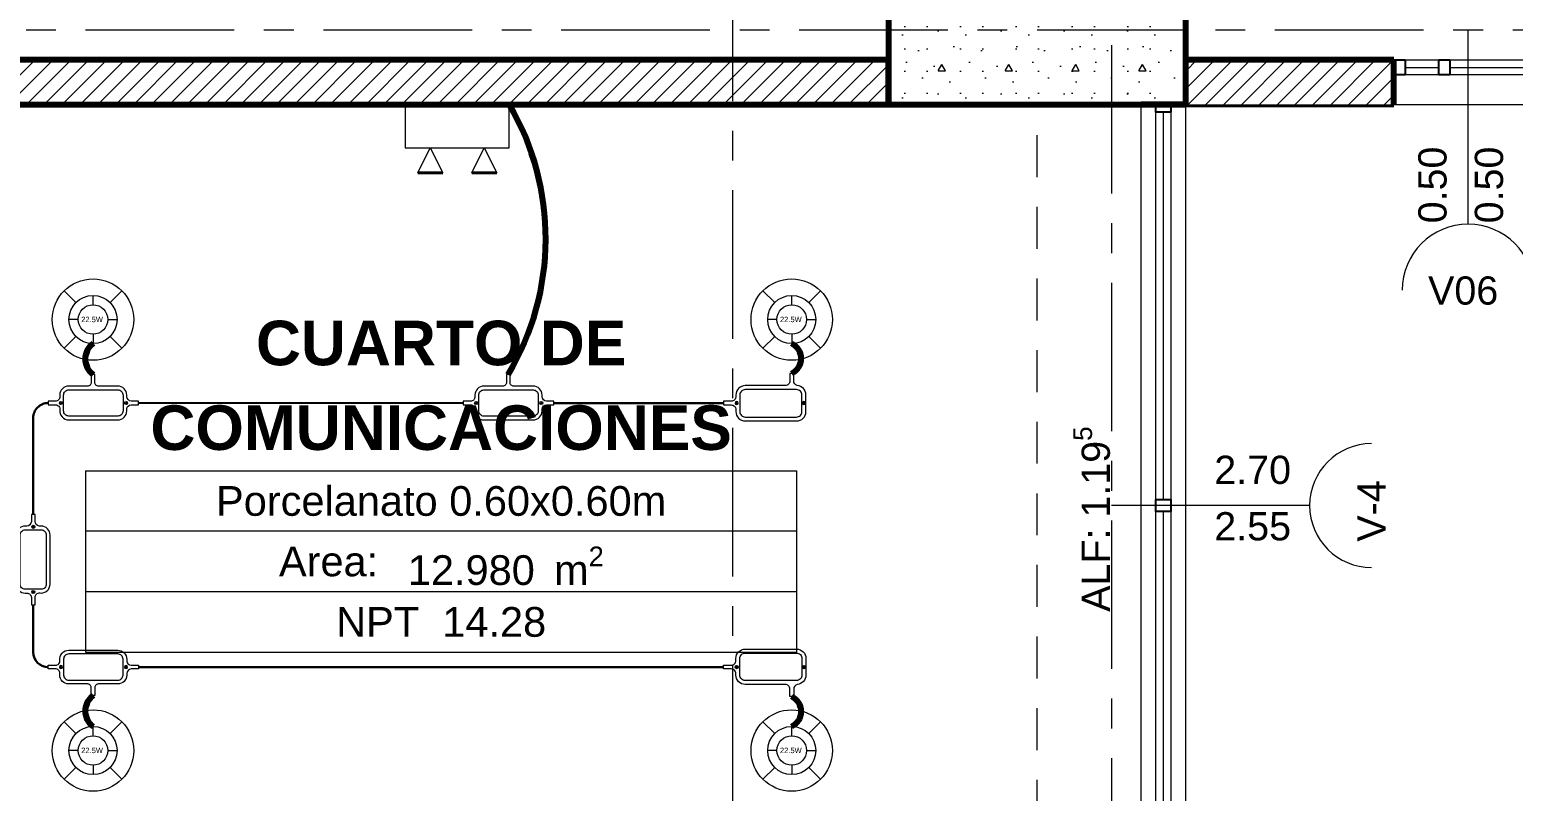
# Model space of a CAD drawing. Header units: inches. Extents: x -38 to 5698, y -33 to 92.
# Drawn here: x 325.182 to 330.172, y 27.388 to 29.952 of the extents above; entities that cross this region are included whole.
import ezdxf
from ezdxf.lldxf.tags import DXFTag

# ---------------------------------------------------------------- set-up
doc = ezdxf.new("R2010")
doc.units = ezdxf.units.IN
doc.header["$MEASUREMENT"] = 0
doc.set_wipeout_variables(frame=1)
for name, pattern in [('CONTINUA', [0]), ('Hidden Line', [0.195611, 0.141111, -0.0545]), ('Punto & Raya', [0.65, 0.5, -0.075, 0, -0.075]), ('Wipeout_Contour', [1, 0, -1])]:
    doc.linetypes.add(name, pattern=pattern)
for name, color, linetype, lineweight in [('00_IE_Luminarias', 6, 'Continuous', 30), ('01 IE LUM LED EMP DN570B', 3, 'Continuous', 13), ('ALUMBRADO_CONDUIT', 30, 'CONDUIT1', 30), ('Bancas', 1, 'Continuous', 13), ('CABLEADO EXT.', 3, 'PVCSUBT', 30), ('pulsador', 4, 'Continuous', 40), ('Simb_Alumbrado', 140, 'CONTINUA', 30)]:
    doc.layers.add(name, color=color, linetype=linetype, lineweight=lineweight)
for name, color, linetype in [('02 _ ARQ _ ALB _ Ejes Generales', 7, 'Continuous'), ('02 _ ARQ _ ZON _ Espacio.3D', 7, 'Continuous'), ('08 _ STR _ EXT _ 06 Columnas', 7, 'Continuous'), ('08 _ STR _ EXT _ 07 Losa Aligerada', 7, 'Continuous'), ('08 _ STR _ EXT _ 09 Vigas', 7, 'Continuous'), ('Estructura - 04 MURO', 7, 'Continuous'), ('Marcador - Secciones', 251, 'Continuous')]:
    doc.layers.add(name, color=color, linetype=linetype)
doc.styles.add('Estilo_Generado_1', font='swisseb.ttf')
doc.styles.add('Estilo_Generado_4', font='swisse.ttf')
doc.styles.add('Estilo_Generado_7', font='swisse.ttf')
doc.styles.add('{18b73a54-fa43-428c-adcb-c1c7bbdf2c84}', font='Simplex.shx')
tags = doc.linetypes.add('CONDUIT', pattern='A,1.5,-0.210535,["con",{18b73a54-fa43-428c-adcb-c1c7bbdf2c84},S=0.2,R=0,X=0,Y=-0.065594],-0.702384', length=2.412919).pattern_tags.tags
tags[6] = DXFTag(74, 10)
tags = doc.linetypes.add('CONDUIT1', pattern='A,1,-0.19772,["con",{18b73a54-fa43-428c-adcb-c1c7bbdf2c84},S=0.2,R=0,X=0,Y=-0.065594],-0.593642', length=1.791362).pattern_tags.tags
tags[6] = DXFTag(74, 10)
tags = doc.linetypes.add('PVCSUBT', pattern='A,0.6,-0.3,0.6,-0.075691,["PVC",Standard,S=0.2,R=0,X=0,Y=-0.093724],-0.621005', length=2.196696).pattern_tags.tags
tags[10] = DXFTag(74, 10)
pattern_1 = [(45, (277.50004, 6e-09), (-0.030052038, 0.030052038), [])]

# ---------------------------------------------------------------- blocks, each defined once
blk = doc.blocks.new('LUMINARIA 2')
at = {"layer": '01 IE LUM LED EMP DN570B'}
for p, q in [((-0.0939, 0.0936), (-0.1589, 0.1584)), ((0.0939, 0.0936), (0.1589, 0.1584)), ((-0.0939, -0.0936), (-0.1589, -0.1584)), ((0.0939, -0.0936), (0.1589, -0.1584))]:
    blk.add_line(p, q, dxfattribs=at)
at = {"layer": '01 IE LUM LED EMP DN570B', "ltscale": 0.4}
for p, q in [((0, 0.0813), (0, 0.1326)), ((-0.0813, 0), (-0.1326, 0)), ((0.0813, 0), (0.1326, 0)), ((0, -0.0813), (0, -0.1326))]:
    blk.add_line(p, q, dxfattribs=at)
at = {"layer": '01 IE LUM LED EMP DN570B'}
for radius in [0.2244, 0.1326]:
    blk.add_circle((0, 0), radius, dxfattribs=at)
at = {"layer": '01 IE LUM LED EMP DN570B', "ltscale": 0.4}
blk.add_circle((0, 0), 0.0813, dxfattribs=at)
at = {"layer": '01 IE LUM LED EMP DN570B', "color": 8, "linetype": 'ByBlock', "lineweight": 80, "insert": (-0.0649, 0.0156), "char_height": 0.03, "width": 0.178585, "attachment_point": 1}
blk.add_mtext('{\\C3;22.5W}', dxfattribs=at)
blk = doc.blocks.new('oval t')
at = {"layer": 'Simb_Alumbrado', "lineweight": 13}
blk.add_lwpolyline([(0.0141, 0.0102, -0.414214), (0.0041, 0.0202), (0.0041, 0.0416), (-0.0056, 0.0416), (-0.0056, 0.0202, -0.414214), (-0.0156, 0.0102), (-0.0659, 0.0102, 0.414214), (-0.0899, -0.0138), (-0.0899, -0.0183, -0.414214), (-0.1019, -0.0303), (-0.1213, -0.0303), (-0.1213, -0.04), (-0.1016, -0.04, -0.451917), (-0.0897, -0.0535, 0.451917), (-0.0659, -0.0805), (0.0659, -0.0805, 0.414214), (0.0899, -0.0566), (0.0899, -0.0512, -0.398753), (0.1019, -0.0401), (0.1213, -0.0401), (0.1213, -0.0304), (0.1019, -0.0304, -0.368669), (0.0899, -0.0176), (0.0899, -0.0138, 0.414214), (0.0659, 0.0102), (0.0141, 0.0102)], format="xyb", dxfattribs=at)
blk.add_lwpolyline([(-0.0659, 0), (0.0659, 0, -0.414214), (0.0797, -0.0138), (0.0797, -0.0566, -0.414214), (0.0659, -0.0703), (-0.0659, -0.0703, -0.414214), (-0.0797, -0.0566), (-0.0797, -0.0138, -0.414214)], format="xyb", close=True, dxfattribs=at)
for points in [[(-0.0911, -0.0352), (-0.0828, -0.0352)], [(-0.0869, -0.031), (-0.0869, -0.0394)], [(0.0837, -0.0352), (0.0921, -0.0352)], [(0.0879, -0.031), (0.0879, -0.0394)]]:
    blk.add_lwpolyline(points, dxfattribs=at)
for centre in [(-0.0869, -0.0352), (0.0879, -0.0352)]:
    blk.add_circle(centre, 0.00419, dxfattribs=at)
blk = doc.blocks.new('CAJA OVAL TIPO L')
at = {"layer": 'Simb_Alumbrado', "lineweight": 13}
blk.add_lwpolyline([(-0.0491, -0.079), (-0.0491, -0.0343, -0.380413), (-0.0258, -0.0088), (-0.0258, -0.0088, 0.341426), (-0.0164, 0.0033), (-0.0164, 0.0236), (-0.0063, 0.0236), (-0.0063, 0.0033, 0.414214), (0.0063, -0.0092), (0.1138, -0.0092, -0.414214), (0.1388, -0.0343), (0.1388, -0.0382, 0.414214), (0.1513, -0.0508), (0.1716, -0.0508), (0.1716, -0.0609), (0.1513, -0.0609, 0.414214), (0.1388, -0.0734), (0.1388, -0.079, -0.414214), (0.1138, -0.104), (-0.0241, -0.104, -0.414214), (-0.0491, -0.079, 0.414214)], format="xyb", dxfattribs=at)
blk.add_lwpolyline([(-0.0241, -0.0199), (0.1138, -0.0199, -0.414214), (0.1282, -0.0343), (0.1282, -0.079, -0.414214), (0.1138, -0.0934), (-0.0241, -0.0934, -0.414214), (-0.0384, -0.079), (-0.0384, -0.0343, -0.414214)], format="xyb", close=True, dxfattribs=at)
for points in [[(-0.0483, -0.0558), (-0.0395, -0.0558)], [(-0.0439, -0.0514), (-0.0439, -0.0602)], [(0.1323, -0.0558), (0.1411, -0.0558)], [(0.1367, -0.0514), (0.1367, -0.0602)]]:
    blk.add_lwpolyline(points, dxfattribs=at)
for centre in [(-0.0439, -0.0558), (0.1367, -0.0558)]:
    blk.add_circle(centre, 0.00438, dxfattribs=at)
blk = doc.blocks.new('luz de emergencia')
at = {"color": 5, "lineweight": 40}
for p, q in [((164.1493, 48.9365, -0.0001), (164.2333, 48.9365, -0.0001)), ((164.3313, 48.9365, -0.0001), (164.4153, 48.9365, -0.0001))]:
    blk.add_line(p, q, dxfattribs=at)
at = {"layer": '00_IE_Luminarias', "color": 5, "linetype": 'Continuous', "lineweight": 13}
for p, q in [((164.1913, 49.0205, -0.0001), (164.1493, 48.9365, -0.0001)), ((164.2333, 48.9365, -0.0001), (164.1913, 49.0205, -0.0001)), ((164.3733, 49.0205, -0.0001), (164.3313, 48.9365, -0.0001)), ((164.4153, 48.9365, -0.0001), (164.3733, 49.0205, -0.0001))]:
    blk.add_line(p, q, dxfattribs=at)
at = {"layer": '00_IE_Luminarias', "color": 5, "linetype": 'Continuous', "lineweight": 13, "elevation": -0.0001}
blk.add_lwpolyline([(164.4573, 49.0205), (164.1073, 49.0205), (164.1073, 49.1666), (164.4573, 49.1665)], close=True, dxfattribs=at)

msp = doc.modelspace()

# ---------------------------------------------------------------- linework, layer by layer
at = {"layer": '02 _ ARQ _ ALB _ Ejes Generales', "color": 251, "linetype": 'Punto & Raya', "lineweight": 13}
for p, q in [((328.82, 45.9), (328.82, 2.05)), ((333.07, 29.95), (282.3454, 29.95))]:
    msp.add_line(p, q, dxfattribs=at)
at = {"layer": '02 _ ARQ _ ZON _ Espacio.3D', "color": 252, "linetype": 'Continuous', "lineweight": 13}
for p, q in [((325.3692, 28.4673), (325.3692, 27.8565)), ((325.3692, 28.4673), (327.7624, 28.4673)), ((327.7624, 27.8565), (327.7624, 28.4673)), ((327.7624, 28.2637), (325.3692, 28.2637)), ((327.7624, 28.0601), (325.3692, 28.0601)), ((325.3692, 27.8565), (327.7624, 27.8565))]:
    msp.add_line(p, q, dxfattribs=at)
at = {"layer": '02 _ ARQ _ ZON _ Espacio.3D', "color": 254, "linetype": 'Continuous', "lineweight": 0, "flags": 128}
for points in [[(322.07, 31), (322.07, 29.7), (328.07, 29.7), (328.07, 30.2), (328.57, 30.2), (328.57, 30.7), (328.92, 30.7), (328.92, 31.899), (330.2701, 31.899), (330.2701, 32.9963), (328.92, 32.9963), (328.9203, 36.3463), (321.57, 36.3463), (321.57, 39.4), (321.17, 39.4), (321.17, 39.75), (317.27, 39.75), (317.27, 29.75), (320.97, 29.75), (320.97, 30.2), (321.57, 30.2), (321.57, 31)], [(324.17, 26.9), (328.57, 26.9), (328.57, 27), (328.92, 27), (328.92, 29.7), (324.32, 29.7), (324.32, 27.8), (324.17, 27.8)]]:
    msp.add_lwpolyline(points, close=True, dxfattribs=at)
at = {"layer": '02 _ ARQ _ ZON _ Espacio.3D', "color": 9, "linetype": 'Continuous', "lineweight": 5, "flags": 128}
msp.add_lwpolyline([(329.07, 29.85), (330.2701, 29.85), (330.2701, 31.899), (329.5701, 31.899), (329.5701, 31.749), (329.07, 31.749)], close=True, dxfattribs=at)
at = {"layer": '08 _ STR _ EXT _ 07 Losa Aligerada', "color": 254, "linetype": 'Continuous', "lineweight": 18, "flags": 128}
msp.add_lwpolyline([(330.42, 29.7), (330.42, 35.2005), (329.07, 35.2005), (329.07, 29.7)], close=True, dxfattribs=at)
at = {"layer": '08 _ STR _ EXT _ 09 Vigas', "color": 251, "linetype": 'Hidden Line', "lineweight": 13}
msp.add_line((328.57, 17.4), (328.57, 29.7), dxfattribs=at)
at = {"layer": 'ALUMBRADO_CONDUIT', "color": 30, "lineweight": 30, "ltscale": 0.4, "true_color": 0xf26722}
msp.add_line((325.1939, 28.016), (325.1939, 27.8562), dxfattribs=at)
msp.add_lwpolyline([(325.1939, 28.3203), (325.1939, 28.6452, -0.414221), (325.2439, 28.6952), (325.2439, 28.6952)], format="xyb", dxfattribs=at)
for points in [[(325.5481, 28.6952), (326.6403, 28.6951)], [(326.9445, 28.6951), (327.5159, 28.6951)], [(325.5481, 27.8063), (327.5159, 27.8063)]]:
    msp.add_lwpolyline(points, dxfattribs=at)
msp.add_arc((325.2439, 27.8562), 0.05, 180, 270, dxfattribs=at)
at = {"layer": 'CABLEADO EXT.', "color": 3, "lineweight": 80}
for centre, radius, start, end in [((325.4327, 28.8433), 0.0641, 126.0183, 233.9817), ((327.7211, 28.8449), 0.0556, 295.4571, 64.5429), ((325.4327, 27.6582), 0.0641, 126.0183, 233.9817), ((327.7211, 27.6565), 0.0556, 295.4571, 64.5429)]:
    msp.add_arc(centre, radius, start, end, dxfattribs=at)
at = {"layer": 'Estructura - 04 MURO', "color": 165, "linetype": 'Continuous', "lineweight": 15}
for p, q in [((330.02, 29.2969), (330.02, 29.95)), ((329.8075, 29.825), (329.9213, 29.825)), ((329.9213, 29.8), (329.8075, 29.8)), ((329.9588, 29.825), (330.2325, 29.825)), ((330.2325, 29.8), (329.9588, 29.8)), ((328.92, 27), (328.92, 29.7)), ((329.07, 27), (329.07, 29.7)), ((328.97, 28.37), (328.97, 29.674)), ((328.995, 28.37), (328.995, 29.674)), ((329.02, 29.674), (329.02, 28.37)), ((329.4866, 28.35), (328.82, 28.35)), ((328.97, 27.026), (328.97, 28.33)), ((328.995, 27.026), (328.995, 28.33)), ((329.02, 28.33), (329.02, 27.026))]:
    msp.add_line(p, q, dxfattribs=at)
at = {"layer": 'Estructura - 04 MURO', "color": 165, "linetype": 'Continuous', "lineweight": 25}
for p, q in [((329.8075, 29.85), (329.8075, 29.8)), ((329.9213, 29.8), (329.9213, 29.85)), ((329.9213, 29.85), (329.9588, 29.85)), ((329.9588, 29.85), (329.9588, 29.8)), ((329.9588, 29.8), (329.9213, 29.8)), ((328.97, 29.674), (328.97, 29.7)), ((329.02, 29.7), (329.02, 29.674)), ((329.02, 29.674), (328.97, 29.674)), ((328.97, 28.33), (328.97, 28.37)), ((328.97, 28.37), (329.02, 28.37)), ((329.02, 28.37), (329.02, 28.33)), ((329.02, 28.33), (328.97, 28.33))]:
    msp.add_line(p, q, dxfattribs=at)
at = {"layer": 'Estructura - 04 MURO', "color": 7, "linetype": 'Continuous', "lineweight": 80}
msp.add_line((329.77, 29.7), (328.92, 29.7), dxfattribs=at)
at = {"layer": 'Estructura - 04 MURO', "color": 251, "linetype": 'Continuous', "lineweight": 13, "flags": 128}
for points in [[(330.242, 29.075, 1), (329.7981, 29.075)], [(329.695, 28.5585, 1), (329.695, 28.1415)]]:
    msp.add_lwpolyline(points, format="xyb", dxfattribs=at)

# ---------------------------------------------------------------- block references
at = {"layer": '01 IE LUM LED EMP DN570B', "xscale": 0.6105334384153049, "yscale": 0.6105334384153049, "zscale": 0.6105334384153049}
for p in [(325.395, 28.9761), (327.745, 28.9761), (325.395, 27.5254), (327.745, 27.5254)]:
    msp.add_blockref('LUMINARIA 2', p, dxfattribs=at)
at = {"layer": 'ALUMBRADO_CONDUIT', "linetype": 'CONDUIT', "lineweight": 30, "xscale": -1.253906979044094, "yscale": 1.253906979044094, "zscale": 1.253906979044094}
msp.add_blockref('CAJA OVAL TIPO L', (327.7311, 28.7651), dxfattribs=at)
at = {"layer": 'ALUMBRADO_CONDUIT', "linetype": 'CONDUIT', "lineweight": 30, "xscale": 1.253906979044094, "yscale": 1.253906979044094, "zscale": 1.253906979044094, "rotation": 180}
msp.add_blockref('CAJA OVAL TIPO L', (327.7311, 27.7363), dxfattribs=at)
at = {"layer": 'Bancas', "color": 252, "true_color": 0x939598, "xscale": 1.253906979044094, "yscale": 1.253906979044094, "zscale": 1.253906979044094}
for p in [(325.396, 28.7393), (326.7924, 28.7392)]:
    msp.add_blockref('oval t', p, dxfattribs=at)
at = {"layer": 'Bancas', "color": 252, "true_color": 0x939598, "yscale": 1.253906979044094, "zscale": 1.253906979044094}
for p, xscale, rotation in [((325.1498, 28.1682), 1.253906979044094, 90), ((325.396, 27.7622), -1.253906979044094, 180)]:
    msp.add_blockref('oval t', p, dxfattribs=dict(at, xscale=xscale, rotation=rotation))

# ---------------------------------------------------------------- texts
at = {"layer": '02 _ ARQ _ ZON _ Espacio.3D', "color": 252, "lineweight": 25, "attachment_point": 2}
for s, insert, char_height, style in [('\\A1;{\\pqc;\\pt0;\\fSwis721 Ex BT|b1|i0|c0|p34;CUARTO DE}', (326.5658, 28.9722), 0.15, 'Estilo_Generado_1'), ('\\A1;{\\pqc;\\pt0;\\fSwis721 Ex BT|b1|i0|c0|p34;COMUNICACIONES}', (326.5658, 28.6872), 0.15, 'Estilo_Generado_1'), ('\\A1;{\\pqc;\\pt0;\\fSwis721 Ex BT|b0|i0|c238|p34;Porcelanato 0.60x0.60m}', (326.5658, 28.4155), 0.1, 'Estilo_Generado_7'), ('\\A1;{\\pqc;\\pt0;\\fSwis721 Ex BT|b0|i0|c238|p34;Area: }', (326.1873, 28.2119), 0.1, 'Estilo_Generado_7'), ('\\A1;{\\pqc;\\pt0,0.3;\\fSwis721 Ex BT|b0|i0|c238|p34;12.980\\fSwis721 Ex BT|b0|i0|c238|p34;\\A1{\\H.66x;\\S^  ;}\\fSwis721 Ex BT|b0|i0|c238|p34; m\\fSwis721 Ex BT|b0|i0|c238|p34;\\A1{\\H.66x;\\S2^  ;}}', (326.7834, 28.2119), 0.1, 'Estilo_Generado_7'), ('\\A1;{\\pqc;\\pt0;\\fSwis721 Ex BT|b0|i0|c238|p34;NPT  14.28}', (326.5658, 28.0083), 0.1, 'Estilo_Generado_7')]:
    msp.add_mtext(s, dxfattribs=dict(at, insert=insert, char_height=char_height, style=style))
at = {"layer": 'Estructura - 04 MURO', "color": 251, "lineweight": 25, "char_height": 0.095, "attachment_point": 7, "rotation": 90, "style": 'Estilo_Generado_4'}
for s, insert in [('\\A1;{\\pql;\\pt0;\\fSwis721 Ex BT|b0|i0|c0|p34;0.50\\fSwis721 Ex BT|b0|i0|c0|p34;\\A1{\\H.66x;\\S^  ;}\\fSwis721 Ex BT|b0|i0|c0|p34;\\fSwis721 Ex BT|b0|i0|c0|p34;}', (329.975, 29.3)), ('\\A1;{\\pql;\\pt0;\\fSwis721 Ex BT|b0|i0|c0|p34;0.50\\fSwis721 Ex BT|b0|i0|c0|p34;\\A1{\\H.66x;\\S^  ;}\\fSwis721 Ex BT|b0|i0|c0|p34;\\fSwis721 Ex BT|b0|i0|c0|p34;}', (330.165, 29.3)), ('\\A1;{\\pql;\\pt0;\\fSwis721 Ex BT|b0|i0|c0|p34;ALF: 1.19\\fSwis721 Ex BT|b0|i0|c0|p34;\\A1{\\H.66x;\\S5^  ;}\\fSwis721 Ex BT|b0|i0|c0|p34;\\fSwis721 Ex BT|b0|i0|c0|p34;}', (328.8426, 27.9923)), ('\\A1;{\\pql;\\pt0;\\fSwis721 Ex BT|b0|i0|c0|p34;V-4\\fSwis721 Ex BT|b0|i0|c0|p34;\\fSwis721 Ex BT|b0|i0|c0|p34;\\fSwis721 Ex BT|b0|i0|c0|p34;}', (329.7425, 28.2284))]:
    msp.add_mtext(s, dxfattribs=dict(at, insert=insert))
at = {"layer": 'Estructura - 04 MURO', "color": 251, "lineweight": 25, "char_height": 0.095, "attachment_point": 7, "style": 'Estilo_Generado_4'}
for s, insert in [('\\A1;{\\pql;\\pt0;\\fSwis721 Ex BT|b0|i0|c0|p34;V06\\fSwis721 Ex BT|b0|i0|c0|p34;\\fSwis721 Ex BT|b0|i0|c0|p34;\\fSwis721 Ex BT|b0|i0|c0|p34;}', (329.885, 29.025)), ('\\A1;{\\pql;\\pt0;\\fSwis721 Ex BT|b0|i0|c0|p34;2.70\\fSwis721 Ex BT|b0|i0|c0|p34;\\A1{\\H.66x;\\S^  ;}\\fSwis721 Ex BT|b0|i0|c0|p34;\\fSwis721 Ex BT|b0|i0|c0|p34;}', (329.166, 28.395)), ('\\A1;{\\pql;\\pt0;\\fSwis721 Ex BT|b0|i0|c0|p34;2.55\\fSwis721 Ex BT|b0|i0|c0|p34;\\A1{\\H.66x;\\S^  ;}\\fSwis721 Ex BT|b0|i0|c0|p34;\\fSwis721 Ex BT|b0|i0|c0|p34;}', (329.166, 28.205))]:
    msp.add_mtext(s, dxfattribs=dict(at, insert=insert))

# ---------------------------------------------------------------- next in the draw order: wipeouts: each hides what was drawn before it
at = {"color": 254, "linetype": 'Wipeout_Contour', "lineweight": 0, "ltscale": 9844.208861}
msp.add_wipeout([(324.32, 29.7), (328.07, 29.7), (328.07, 29.85), (324.32, 29.85)], dxfattribs=at).dxf.layer = 'Estructura - 04 MURO'
at = {"color": 254, "linetype": 'Wipeout_Contour', "lineweight": 0, "ltscale": 9857.107987}
msp.add_wipeout([(329.07, 29.85), (329.07, 29.7), (329.77, 29.7), (329.77, 29.85)], dxfattribs=at).dxf.layer = 'Estructura - 04 MURO'

# ---------------------------------------------------------------- next in the draw order: hatches: boundary and pattern name
at = {"layer": '08 _ STR _ EXT _ 06 Columnas', "linetype": 'Continuous', "lineweight": 9}
h = msp.add_hatch(dxfattribs=at)
h.set_pattern_fill('HORMIGÓN_EN_MASA_0002', style=0, pattern_type=2)
h.set_pattern_definition([(0, (277.50004, 6e-09), (0, 0.3897114), [0.024375, -0.200625]), (0, (277.61254, 0.19486), (0, 0.3897114), [0.024375, -0.200625]), (60, (277.50004, 6e-09), (-0.3375, 0.1948557), [0.024375, -0.200625]), (60, (277.72504, 6e-09), (-0.3375, 0.1948557), [0.024375, -0.200625]), (120, (277.5244, 6e-09), (0.3375, 0.1948557), [0.024375, -0.200625]), (120, (277.7494, 6e-09), (0.3375, 0.1948557), [0.024375, -0.200625]), (0, (277.50004, 0.0375), (0, 0.075), [0, -0.075, 0, -0.1125]), (45, (277.53754, 0.0375), (-0.05303301, 0.05303301), [0, -0.05625, 0, -0.09375])])
h.paths.add_polyline_path([(328.07, 29.7), (329.07, 29.7), (329.07, 30.7), (328.57, 30.7), (328.57, 30.2), (328.07, 30.2)])
at = {"layer": 'Estructura - 04 MURO', "linetype": 'Continuous', "lineweight": 5}
h = msp.add_hatch(dxfattribs=at)
h.set_pattern_fill('LADRILLO_COMÚN_0002', color=252, style=0, pattern_type=2)
h.set_pattern_definition(pattern_1)
h.paths.add_polyline_path([(324.32, 29.7), (328.07, 29.7), (328.07, 29.85), (324.32, 29.85)])
h = msp.add_hatch(dxfattribs=at)
h.set_pattern_fill('LADRILLO_COMÚN_0002', color=252, style=0, pattern_type=2)
h.set_pattern_definition(pattern_1)
h.paths.add_polyline_path([(329.07, 29.85), (329.07, 29.7), (329.77, 29.7), (329.77, 29.85)])

# ---------------------------------------------------------------- next in the draw order: linework, layer by layer
at = {"layer": '08 _ STR _ EXT _ 06 Columnas', "color": 7, "linetype": 'Continuous', "lineweight": 80, "flags": 128}
msp.add_lwpolyline([(328.07, 29.7), (329.07, 29.7), (329.07, 30.7), (328.57, 30.7), (328.57, 30.2), (328.07, 30.2)], close=True, dxfattribs=at)
at = {"layer": '08 _ STR _ EXT _ 09 Vigas', "color": 251, "linetype": 'Hidden Line', "lineweight": 13}
for p, q in [((329.07, 7.2), (329.07, 39.9)), ((322.07, 29.7), (328.57, 29.7))]:
    msp.add_line(p, q, dxfattribs=at)
at = {"layer": 'CABLEADO EXT.', "color": 3, "lineweight": 80}
msp.add_arc((326.027, 29.2488), 0.8907, 329.1036, 30.4349, dxfattribs=at)
at = {"layer": 'Estructura - 04 MURO', "color": 7, "linetype": 'Continuous', "lineweight": 80}
msp.add_line((329.77, 29.7), (329.77, 29.85), dxfattribs=at)
at = {"layer": 'Estructura - 04 MURO', "color": 165, "linetype": 'Continuous', "lineweight": 15}
for p, q in [((329.77, 29.85), (330.27, 29.85)), ((329.77, 29.7), (330.27, 29.7))]:
    msp.add_line(p, q, dxfattribs=at)
at = {"layer": 'Estructura - 04 MURO', "color": 165, "linetype": 'Continuous', "lineweight": 25}
for p, q in [((329.77, 29.85), (329.8075, 29.85)), ((329.8075, 29.8), (329.77, 29.8))]:
    msp.add_line(p, q, dxfattribs=at)
at = {"layer": 'Estructura - 04 MURO', "color": 7, "linetype": 'Continuous', "lineweight": 80, "flags": 128}
for points in [[(328.07, 29.85), (324.17, 29.85)], [(328.07, 29.7), (328.07, 29.85)], [(329.77, 29.85), (329.07, 29.85)], [(324.32, 29.7), (328.07, 29.7)]]:
    msp.add_lwpolyline(points, dxfattribs=at)
at = {"layer": 'Marcador - Secciones', "color": 251, "linetype": 'Punto & Raya', "lineweight": 13}
msp.add_line((327.5454, 46.2111), (327.5454, 0.9472), dxfattribs=at)

# ---------------------------------------------------------------- next in the draw order: block references
at = {"layer": 'pulsador', "color": 4, "lineweight": 40, "xscale": -1, "rotation": 359.9990839526639}
msp.add_blockref('luz de emergencia', (490.9015, -19.4692, 0.0001), dxfattribs=at)

doc.saveas('drawing.dxf')
